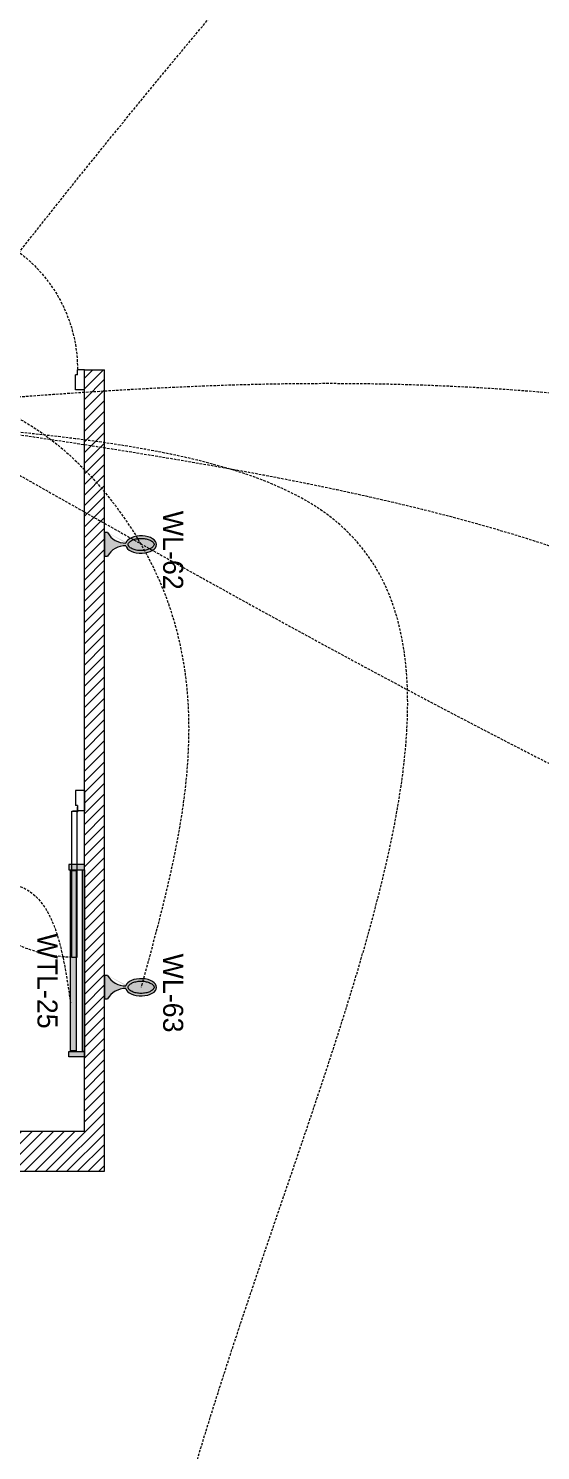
# Model space of a CAD drawing. Header units: inches. Extents: x 109699 to 44449955, y -10987 to 15824140.
# Drawn here: x 201040.3 to 201168, y -3920.7 to -3565.8 of the extents above; entities that cross this region are included whole.
import ezdxf

# ---------------------------------------------------------------- set-up
doc = ezdxf.new("R2010")
doc.units = ezdxf.units.IN
doc.header["$LTSCALE"] = 5
doc.header["$MEASUREMENT"] = 0
doc.linetypes.add('DASHED2', pattern=[0.375, 0.25, -0.125])
doc.linetypes.add('HIDDEN', pattern=[0.375, 0.25, -0.125])
doc.layers.get('0').update_dxf_attribs({"color": 123})
for name, color, linetype, lineweight in [('door', 8, 'Continuous', 9), ('E-Con-Point', 5, 'DASHED2', 13), ('E-WL-Wall-Light', 232, 'Continuous', 15), ('E-WTL-Wall-Tube-Light', 6, 'Continuous', 15), ('HATCH2', 253, 'Continuous', 15), ('WALL-1', 8, 'Continuous', 9)]:
    doc.layers.add(name, color=color, linetype=linetype, lineweight=lineweight)
doc.styles.get("Standard").update_dxf_attribs({"font": 'times.ttf'})

# ---------------------------------------------------------------- blocks, each defined once
blk = doc.blocks.new('Door-40')
at = {"layer": 'door', "ltscale": 0.5}
for p, q in [((0, 40), (5, 40)), ((0, 40), (0, 37.75)), ((5, 40), (5, 38.24999999999636)), ((0, 37.75), (3.75, 37.75000000000364)), ((3.75, 38.24999999999636), (3.75, 37.75000000000364)), ((3.75, 38.24999999999636), (5, 38.24999999999636)), ((0, 0), (0, 2.25)), ((0, 2.25), (3.75, 2.249999999996362)), ((0, 0), (5, 0)), ((0, 0), (5, 0)), ((3.75, 1.750000000003638), (3.75, 2.249999999996362)), ((3.75, 1.750000000003638), (5, 1.750000000003638)), ((4.010000000002037, 1.760000000002037), (4.010000000002037, 1.75)), ((5.010000000002037, 1.760000000002037), (4.010000000002037, 1.760000000002037)), ((5, 1.750000000003638), (5.010400642058812, 1.750000000007276)), ((5, 0), (5, 1.750000000003638)), ((5.135000000002037, 2.913192669428099), (5.145000000004075, 2.913192669428099)), ((5.135000000002037, 1.885000000002037), (5.135000000002037, 2.913192669428099)), ((5.145000000004075, 1.895000000000437), (5.145000000004075, 1.884599357945262))]:
    blk.add_line(p, q, dxfattribs=at)
blk.add_lwpolyline([(41.625, 3.145000000000437), (5.145000000004075, 3.145000000000437), (5.145000000004075, 1.895000000000437), (41.625, 1.895000000000437)], close=True, dxfattribs=at)
blk.add_circle((5.135000000002037, 1.760000000002037), 0.1249999999999983, dxfattribs=at)
at = {"layer": 'door', "linetype": 'HIDDEN', "ltscale": 0.5}
blk.add_arc((5.156161382139544, 1.755015969829401), 36.49531813451388, 2.182731632980644, 90.24516611661387, dxfattribs=at)
blk = doc.blocks.new('E-W-LIGHT')
at = {"linetype": 'ByBlock', "ltscale": 0.5}
h = blk.add_hatch(color=256, dxfattribs=at)
h.dxf.hatch_style = 1
h.set_gradient(color1=(255, 255, 255), color2=(255, 255, 0), name='CYLINDER')
edge = h.paths.add_edge_path()
edge.add_spline(control_points=[(-96.71110423948552, 1.235367220396483), (-96.8976251288622, 1.235367220396483), (-97.08530367817384, 1.204590695443009), (-97.49532330615068, 1.060408411101338), (-97.71769888777162, 0.9452617532663472), (-98.18859363857634, 0.6007580769133996), (-98.4360601757027, 0.3712016227401077), (-98.9274233233457, -0.2076466389563343), (-99.17095937526851, -0.5565722783421756), (-99.79256403547286, -1.649000525487912), (-100.1403411294208, -2.496475964584042), (-100.6655547252501, -4.389078901701514), (-100.8435119435345, -5.433326140728264), (-100.996858843053, -7.577941591604359), (-100.9723680002039, -8.677864733885961), (-100.7253955626443, -10.7881619923927), (-100.5027117058065, -11.79805679996582), (-99.90205506231798, -13.59089832466863), (-99.52349327352754, -14.37265162368595), (-98.79708591162027, -15.46144462183512), (-98.46289770719719, -15.83531695936959), (-97.82402795464219, -16.37320808014224), (-97.52292902289115, -16.53708124557815), (-97.0332651008719, -16.69867335386745), (-96.83300356165012, -16.72444707740215), (-96.42760539585558, -16.70413243760904), (-96.21918910161975, -16.65733367471884), (-95.75858057275782, -16.45705756399432), (-95.50712660475898, -16.30138572900886), (-94.98330090317799, -15.85001415615693), (-94.71221849052682, -15.55449414506236), (-94.18744122004225, -14.82684639582039), (-93.93399672563008, -14.39521060388152), (-93.32240182252819, -13.09860869282319), (-93.0057716383552, -12.13470487732181), (-92.57508722519842, -10.03980369670334), (-92.46055768618565, -8.90959698224412), (-92.45565766659526, -6.646794607945969), (-92.56528275998282, -5.514732191470296), (-92.98715107886524, -3.412587944823316), (-93.29985699109132, -2.443281268231641), (-93.99092435031811, -0.9549615958549695), (-94.34810290115182, -0.3877643056552464), (-95.07582621573985, 0.4836147841888085), (-95.44374809115733, 0.7854262440646148), (-96.01798165069457, 1.105607693885873), (-96.24029005175481, 1.180327462172805), (-96.53763867025813, 1.228459302029147), (-96.62438560181026, 1.235367220396483), (-96.71110423948552, 1.235367220396483)], knot_values=[0, 0, 0, 0, 0.194197829587449, 0.194197829587449, 0.388395659174898, 0.388395659174898, 0.582593488762347, 0.582593488762347, 0.776791318349796, 0.776791318349796, 1.110216687407361, 1.110216687407361, 1.443642056464925, 1.443642056464925, 1.77706742552249, 1.77706742552249, 2.110492794580054, 2.110492794580054, 2.443918163637619, 2.443918163637619, 2.701496175378678, 2.701496175378678, 2.959074187119738, 2.959074187119738, 3.169612053741, 3.169612053741, 3.380149920362263, 3.380149920362263, 3.590687786983526, 3.590687786983526, 3.801225653604789, 3.801225653604789, 4.011763520226051, 4.011763520226051, 4.360140390670959, 4.360140390670959, 4.708517261115867, 4.708517261115867, 5.056894131560775, 5.056894131560775, 5.405271002005684, 5.405271002005684, 5.69307956715584, 5.69307956715584, 5.980888132305996, 5.980888132305996, 6.192897451070847, 6.192897451070847, 6.283185307179586, 6.283185307179586, 6.283185307179586, 6.283185307179586], degree=3, periodic=0)
at = {"layer": 'E-WL-Wall-Light', "linetype": 'ByBlock', "ltscale": 0.5}
h = blk.add_hatch(color=256, dxfattribs=at)
h.dxf.hatch_style = 1
edge = h.paths.add_edge_path()
edge.add_ellipse((-96.71110423948552, -7.740473765769313), major_axis=(0, 10.71660606041263), ratio=0.559300439547623, start_angle=187.7376784571124, end_angle=531.0374031504149)
edge.add_arc((-112.001170541625, -18.46997501720373), 14.35701343791298, -60.53601194170483, 0.5736542653427819, ccw=False)
edge.add_line((-104.9392941575301, -30.97012448799713), (-104.939294157532, -33.06572841662167))
edge.add_line((-104.939294157532, -33.06572841662167), (-88.60969415754215, -33.06572841666017))
edge.add_line((-88.60969415754215, -33.06572841666017), (-88.60969415754002, -30.97012448799946))
edge.add_arc((-81.54781777344922, -18.46997501720374), 14.35701343791298, 179.559619270027, 240.5360119417236, ccw=False)
edge = h.paths.add_edge_path(flags=16)
edge.add_spline(control_points=[(-96.71110423948552, 1.235367220396483), (-96.8976251288622, 1.235367220396483), (-97.08530367817384, 1.204590695443009), (-97.49532330615068, 1.060408411101338), (-97.71769888777162, 0.9452617532663472), (-98.18859363857634, 0.6007580769133996), (-98.4360601757027, 0.3712016227401077), (-98.9274233233457, -0.2076466389563343), (-99.17095937526851, -0.5565722783421756), (-99.79256403547286, -1.649000525487912), (-100.1403411294208, -2.496475964584042), (-100.6655547252501, -4.389078901701514), (-100.8435119435345, -5.433326140728264), (-100.996858843053, -7.577941591604359), (-100.9723680002039, -8.677864733885961), (-100.7253955626443, -10.7881619923927), (-100.5027117058065, -11.79805679996582), (-99.90205506231798, -13.59089832466863), (-99.52349327352754, -14.37265162368595), (-98.79708591162027, -15.46144462183512), (-98.46289770719719, -15.83531695936959), (-97.82402795464219, -16.37320808014224), (-97.52292902289115, -16.53708124557815), (-97.0332651008719, -16.69867335386745), (-96.83300356165012, -16.72444707740215), (-96.42760539585558, -16.70413243760904), (-96.21918910161975, -16.65733367471884), (-95.75858057275782, -16.45705756399432), (-95.50712660475898, -16.30138572900886), (-94.98330090317799, -15.85001415615693), (-94.71221849052682, -15.55449414506236), (-94.18744122004225, -14.82684639582039), (-93.93399672563008, -14.39521060388152), (-93.32240182252819, -13.09860869282319), (-93.0057716383552, -12.13470487732181), (-92.57508722519842, -10.03980369670334), (-92.46055768618565, -8.90959698224412), (-92.45565766659526, -6.646794607945969), (-92.56528275998282, -5.514732191470296), (-92.98715107886524, -3.412587944823316), (-93.29985699109132, -2.443281268231641), (-93.99092435031811, -0.9549615958549695), (-94.34810290115182, -0.3877643056552464), (-95.07582621573985, 0.4836147841888085), (-95.44374809115733, 0.7854262440646148), (-96.01798165069457, 1.105607693885873), (-96.24029005175481, 1.180327462172805), (-96.53763867025813, 1.228459302029147), (-96.62438560181026, 1.235367220396483), (-96.71110423948552, 1.235367220396483)], knot_values=[0, 0, 0, 0, 0.194197829587449, 0.194197829587449, 0.388395659174898, 0.388395659174898, 0.582593488762347, 0.582593488762347, 0.776791318349796, 0.776791318349796, 1.110216687407361, 1.110216687407361, 1.443642056464925, 1.443642056464925, 1.77706742552249, 1.77706742552249, 2.110492794580054, 2.110492794580054, 2.443918163637619, 2.443918163637619, 2.701496175378678, 2.701496175378678, 2.959074187119738, 2.959074187119738, 3.169612053741, 3.169612053741, 3.380149920362263, 3.380149920362263, 3.590687786983526, 3.590687786983526, 3.801225653604789, 3.801225653604789, 4.011763520226051, 4.011763520226051, 4.360140390670959, 4.360140390670959, 4.708517261115867, 4.708517261115867, 5.056894131560775, 5.056894131560775, 5.405271002005684, 5.405271002005684, 5.69307956715584, 5.69307956715584, 5.980888132305996, 5.980888132305996, 6.192897451070847, 6.192897451070847, 6.283185307179586, 6.283185307179586, 6.283185307179586, 6.283185307179586], degree=3, periodic=0)
for p, q in [((-104.9392941575301, -30.97012448799713), (-104.939294157532, -33.06572841662167)), ((-104.939294157532, -33.06572841662167), (-88.60969415754215, -33.06572841666017)), ((-88.60969415754215, -33.06572841666017), (-88.60969415754002, -30.97012448803655))]:
    blk.add_line(p, q)
at = {"linetype": 'ByBlock', "ltscale": 0.5}
for centre, start, end in [((-112.001170541625, -18.46997501720374), 299.4639880582952, 0.5736542653427851), ((-81.54781777344922, -18.46997501720374), 179.4263457346572, 240.5360119417045)]:
    blk.add_arc(centre, 14.35701343791298, start, end, dxfattribs=at)
blk.add_ellipse((-96.71110423948552, -7.740473765769313), major_axis=(0, 10.71660606041263), ratio=0.559300439547623, start_param=3.276640619127039, end_param=9.268351136215248, dxfattribs=at)
blk.add_open_spline([(-96.71110423948552, 1.235367220396483), (-96.8976251288622, 1.235367220396483), (-97.08530367817384, 1.204590695443009), (-97.49532330615068, 1.060408411101338), (-97.71769888777162, 0.9452617532663472), (-98.18859363857634, 0.6007580769133996), (-98.4360601757027, 0.3712016227401077), (-98.9274233233457, -0.2076466389563343), (-99.17095937526851, -0.5565722783421756), (-99.79256403547286, -1.649000525487912), (-100.1403411294208, -2.496475964584042), (-100.6655547252501, -4.389078901701514), (-100.8435119435345, -5.433326140728264), (-100.996858843053, -7.577941591604359), (-100.9723680002039, -8.677864733885961), (-100.7253955626443, -10.7881619923927), (-100.5027117058065, -11.79805679996582), (-99.90205506231798, -13.59089832466863), (-99.52349327352754, -14.37265162368595), (-98.79708591162027, -15.46144462183512), (-98.46289770719719, -15.83531695936959), (-97.82402795464219, -16.37320808014224), (-97.52292902289115, -16.53708124557815), (-97.0332651008719, -16.69867335386745), (-96.83300356165012, -16.72444707740215), (-96.42760539585558, -16.70413243760904), (-96.21918910161975, -16.65733367471884), (-95.75858057275782, -16.45705756399432), (-95.50712660475898, -16.30138572900886), (-94.98330090317799, -15.85001415615693), (-94.71221849052682, -15.55449414506236), (-94.18744122004225, -14.82684639582039), (-93.93399672563008, -14.39521060388152), (-93.32240182252819, -13.09860869282319), (-93.0057716383552, -12.13470487732181), (-92.57508722519842, -10.03980369670334), (-92.46055768618565, -8.90959698224412), (-92.45565766659526, -6.646794607945969), (-92.56528275998282, -5.514732191470296), (-92.98715107886524, -3.412587944823316), (-93.29985699109132, -2.443281268231641), (-93.99092435031811, -0.9549615958549695), (-94.34810290115182, -0.3877643056552464), (-95.07582621573985, 0.4836147841888085), (-95.44374809115733, 0.7854262440646148), (-96.01798165069457, 1.105607693885873), (-96.24029005175481, 1.180327462172805), (-96.53763867025813, 1.228459302029147), (-96.62438560181026, 1.235367220396483), (-96.71110423948552, 1.235367220396483)], degree=3, knots=[0, 0, 0, 0, 0.194197829587449, 0.194197829587449, 0.388395659174898, 0.388395659174898, 0.582593488762347, 0.582593488762347, 0.776791318349796, 0.776791318349796, 1.110216687407361, 1.110216687407361, 1.443642056464925, 1.443642056464925, 1.77706742552249, 1.77706742552249, 2.110492794580054, 2.110492794580054, 2.443918163637619, 2.443918163637619, 2.701496175378678, 2.701496175378678, 2.959074187119738, 2.959074187119738, 3.169612053741, 3.169612053741, 3.380149920362263, 3.380149920362263, 3.590687786983526, 3.590687786983526, 3.801225653604789, 3.801225653604789, 4.011763520226051, 4.011763520226051, 4.360140390670959, 4.360140390670959, 4.708517261115867, 4.708517261115867, 5.056894131560775, 5.056894131560775, 5.405271002005684, 5.405271002005684, 5.69307956715584, 5.69307956715584, 5.980888132305996, 5.980888132305996, 6.192897451070847, 6.192897451070847, 6.283185307179586, 6.283185307179586, 6.283185307179586, 6.283185307179586], dxfattribs=at)
blk = doc.blocks.new('A$C63C712C3')
at = {"linetype": 'ByBlock', "ltscale": 0.5}
h = blk.add_hatch(color=256, dxfattribs=at)
h.dxf.hatch_style = 1
h.paths.add_polyline_path([(35.45815903441689, 102.6004051111813), (7.051254215184599e-05, 102.6004051111813), (7.051254215184599e-05, -1.4210854715202e-14), (35.45815903441689, 0)])
h.paths.add_polyline_path([(1235.458159034402, 102.6004051111813), (35.45815903441689, 102.6004051111813), (35.45815903441689, 90.19858873463818), (1235.458159034402, 90.19858873463818)])
h.paths.add_polyline_path([(1270.916247556277, 102.6004051111813), (1235.458159034402, 102.6004051111813), (1235.458159034402, -1.4210854715202e-14), (1270.916247556277, 0)])
h = blk.add_hatch(color=256, dxfattribs=at)
h.dxf.hatch_style = 1
h.set_gradient(color1=(255, 255, 0), rotation=269, name='CYLINDER')
h.paths.add_polyline_path([(1230.609335631336, 47.55507706388016), (39.80634735536296, 47.55507706388016), (39.80634735536296, 10.14120857274975), (1230.609335631336, 10.14120857274975)])
at = {"ltscale": 2}
for p, q in [((39.80314903250837, 42.02165198561852), (33.8373914979602, 42.02165198561852)), ((39.80314903250837, 15.93327464433969), (33.8373914979602, 15.93327464433969)), ((1230.612533954176, 42.02165198561852), (1236.578291488724, 42.02165198561852)), ((1230.612533954176, 15.93327464433969), (1236.578291488724, 15.93327464433969))]:
    blk.add_line(p, q, dxfattribs=at)
for points in [[(35.45815903441689, 102.6004051111813), (7.051254215184599e-05, 102.6004051111813), (7.051254215184599e-05, 0), (35.45815903441689, 0)], [(35.45815903441689, 102.6004051111813), (1235.458159034402, 102.6004051111813), (1235.458159034402, 90.19858873463818), (35.45815903441689, 90.19858873463818)], [(1235.458159034402, 102.6004051111813), (1270.916247556277, 102.6004051111813), (1270.916247556277, 0), (1235.458159034402, 0)], [(39.80634735536296, 47.55507706388016), (1230.609335631336, 47.55507706388016), (1230.609335631336, 10.14120857274975), (39.80634735536296, 10.14120857274975)]]:
    blk.add_lwpolyline(points, close=True, dxfattribs=at)

msp = doc.modelspace()

# ---------------------------------------------------------------- hatches: boundary and pattern name
at = {"layer": 'HATCH2'}
h = msp.add_hatch(dxfattribs=at)
h.set_pattern_fill('ANSI31', color=256, scale=15, angle=-2.544443745170813e-14)
h.set_pattern_definition([(44.99999999999996, (182123.6579140291, 2531207.580042739), (-1.325825214724776, 1.325825214724777), [])])
h.paths.add_polyline_path([(201059.2359765467, -3651.057510167919), (201054.2350429825, -3651.057510167919), (201054.2350429825, -3841.057510164193), (200996.234904052, -3841.057510164193), (200996.2349040519, -3851.057510164193), (201059.2349938476, -3851.057510164193)])

# ---------------------------------------------------------------- linework, layer by layer
at = {"layer": 'E-Con-Point', "ltscale": 0.5}
for points in [[(201005.4433177114, -3663.253247978954, 0.09013834212939142), (201253.3288396688, -3382.910504423989, 0.04443167566822967), (201432.4427856988, -3274.439408051048, -0.01447579099030349), (201432.9929295509, -3324.746239374485, -0.01447579099030349), (201431.8926418468, -3396.632576727612, -0.01447579099030349), (201433.1174481208, -3475.574348271679, 0.1686356955857526)], [(201007.8575312028, -3660.147057988095, 0.09000181142291623), (201167.3818278528, -3656.500031215024), (201446.5153075248, -3799.702639138899), (201448.9959212506, -3963.627646598978), (201449.0872041484, -4179.257499455386, 0.1758735910809044)], [(201005.4433177113, -3663.253247979, 0.09013834212850613), (201013.2646883575, -3659.777274410454, 0.190138342128467), (201068.3554930265, -3694.634953538849, 0.3353236859040862), (201068.3554930265, -3805.134953538849, 0.3353236859040862)], [(201007.8575312028, -3660.14705798809, 0.09000181142291774), (201458.8818278528, -3862.500031215024), (201513.0745253343, -3889.864679127622, 0.1613978000906009), (201513.0745253343, -3943.431085377622, 0.1613978000906009), (201513.7112862954, -3999.212344579126, 0.1613978000906009)], [(200840.0692295461, -4207.160250925222, 0.1686356955857512), (200866.1611398753, -4213.980468750118), (200886.9425707365, -4205.439417363645, -0.01447579099030349), (200940.222408296, -4205.398714941337, -0.01447579099030349), (201079.8818278528, -3931.500031215024), (201113.8818278528, -3686.500031215024), (201010.6968929305, -3664.153665819806, -0.2232965827286373)], [(200848.4318892553, -3934.439313824669, 0.1870069881661038), (200849.83136147, -3877.43933404772, -0.01447579099030349), (200917.5439523753, -3884.773437500118), (200970.0439523753, -3891.304687500118), (201011.8134836253, -3880.296875000118), (201022.9462961253, -3750.289062500118), (201005.4433177114, -3663.253247978954, 0.09013834212939142)], [(201010.6960958003, -3663.248621522573, 0.09013834212849758), (201227.3818278528, -3722.000031215024), (201357.3818278528, -4008.000031215024), (201431.1587000697, -4102.14157771421, -0.0313643044142573), (201464.2151636493, -4068.245138157431, -0.0313643044142573), (201499.6424107601, -4102.141568512629, -0.0313643044142573), (201464.2151728509, -4136.674998553111, -0.0313643044142573)], [(201004.0660411667, -3771.77052899706, 0.01503831874275412), (201015.3818278528, -3777.000031215024), (201039.3818278528, -3780.500031215024), (201050.7431326716, -3809.000031215024, 0.4462030082441038)]]:
    msp.add_spline(points, degree=3, dxfattribs=at)
at = {"layer": 'WALL-1'}
for p, q in [((201054.2350429824, -3841.057510164193, 0.4622924115394298), (201054.2359765466, -3651.057510167919, 0.2975616892041124)), ((201054.2354606289, -3651.057510167919, 0.190138342128467), (201059.2359765467, -3651.057510167919, 0.190138342128467)), ((201059.2349938476, -3851.057510164193, 0.4709624282571561), (201059.2359765466, -3651.057510167919, 0.2975616679040165)), ((200996.2349040519, -3841.057510164193, 0.2950888371762517), (201054.2350429824, -3841.057510164193, 0.2950888371762517)), ((200996.2349040519, -3851.057510164193, 0.4709624282571561), (201059.2349938476, -3851.057510164193, 0.4709624282571561))]:
    msp.add_line(p, q, dxfattribs=at)

# ---------------------------------------------------------------- block references
at = {"layer": 'E-WL-Wall-Light', "xscale": 0.3601041968213394, "yscale": 0.3601041968213394, "zscale": 0.3601041968213394, "rotation": 270}
for p in [(201071.142870115, -3729.461028054714, 0.3353236859040862), (201071.142870115, -3839.961028054714, 0.3353236859040862)]:
    msp.add_blockref('E-W-LIGHT', p, dxfattribs=at)
at = {"layer": 'E-WTL-Wall-Tube-Light', "xscale": 0.03776802766688649, "yscale": 0.03776802766688649, "zscale": 0.03776802766688649, "rotation": 270}
msp.add_blockref('A$C63C712C3', (201050.3601192256, -3774.50003295099, 0.4462030082441038), dxfattribs=at)
at = {"layer": 'WALL-1', "color": 7, "xscale": -1}
for p, rotation in [((201014.2354606289, -3656.057510167919, 0.190138342128467), 270), ((201054.2354606289, -3756.057545262016, 0.38859728921868), 90)]:
    msp.add_blockref('Door-40', p, dxfattribs=dict(at, rotation=rotation))

# ---------------------------------------------------------------- texts
at = {"layer": 'E-WL-Wall-Light', "char_height": 5, "width": 24.08470202641911, "attachment_point": 1, "rotation": 269.99999999999966}
for s, insert in [('{\\fCentury Gothic|b0|i0|c0|p34;WL-62}', (201078.8621196287, -3686.224691043616, -15.48552492322981)), ('{\\fCentury Gothic|b0|i0|c0|p34;WL-63}', (201078.8621196287, -3796.724691043616, -15.48552492322981))]:
    msp.add_mtext(s, dxfattribs=dict(at, insert=insert))
at = {"layer": 'E-WTL-Wall-Tube-Light', "color": 1, "insert": (201047.5068073436, -3791.679039598891, 0.1511141710678521), "char_height": 5, "width": 24.08470202641911, "attachment_point": 1, "rotation": 270}
msp.add_mtext('{\\fCentury Gothic|b0|i0|c0|p34;\\C256;WTL-25}', dxfattribs=at)

doc.saveas('drawing.dxf')
